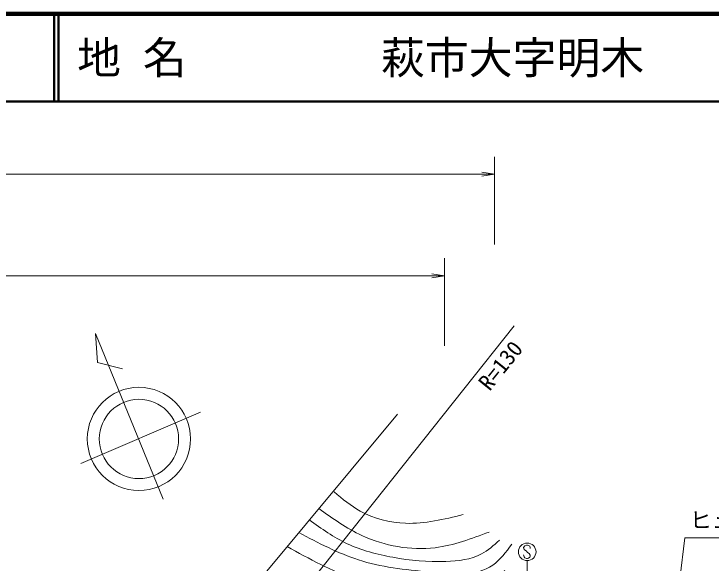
# Model space of a CAD drawing. Units: millimetres, scale not verified. Extents: x 40000 to 680000, y 20000 to 380000.
# Drawn here: x 363178 to 442648, y 317392 to 380000 of the extents above; entities that cross this region are included whole.
import ezdxf
from ezdxf.enums import TextEntityAlignment as Align

# ---------------------------------------------------------------- set-up
doc = ezdxf.new("R2010")
doc.units = ezdxf.units.MM
doc.header["$LTSCALE"] = 1000
for name, color, linetype, lineweight in [('M-BGD', 7, 'Continuous', 13), ('M-BMK-SRVR', 3, 'Continuous', 13), ('M-STR-HTXT', 7, 'Continuous', 13), ('M-STR-STR3', 7, 'Continuous', 13), ('M-STR-STRC', 7, 'Continuous', 13), ('M-TTL', 2, 'Continuous', 140), ('M-TTL-LINE', 7, 'Continuous', 50)]:
    doc.layers.add(name, color=color, linetype=linetype, lineweight=lineweight)
doc.layers.add('M-TTL-TXT', color=7, linetype='Continuous')
doc.styles.add('ＭＳ ゴシック', font='')
doc.styles.get('ＭＳ ゴシック').set_extended_font_data('MS Gothic')

# ---------------------------------------------------------------- blocks, each defined once
blk = doc.blocks.new('open_arrow')
at = {"color": 0, "linetype": 'Continuous', "lineweight": -2}
blk.add_lwpolyline([(7.5, 1.25), (0, 0), (7.5, -1.25)], dxfattribs=at)

msp = doc.modelspace()

# ---------------------------------------------------------------- linework, layer by layer
at = {"layer": 'M-BGD'}
msp.add_line((372490, 343560), (372688, 340273), dxfattribs=at)
for points, knots in [([(399676, 325501), (400628, 324708), (401580, 323915), (402656, 323316), (404214, 322449), (406033, 321988), (407822, 321925), (410038, 321848), (412208, 322383), (414377, 322919)], [0, 0, 0, 0, 1, 1, 1, 2, 2, 2, 3, 3, 3, 3]), ([(397930, 323612), (399509, 322483), (401088, 321354), (402855, 320535), (405429, 319341), (408402, 318802), (411199, 319144), (413319, 319403), (415338, 320167), (417357, 320932)], [0, 0, 0, 0, 1, 1, 1, 2, 2, 2, 3, 3, 3, 3]), ([(396847, 322312), (398238, 321317), (399630, 320322), (401161, 319600), (402794, 318829), (404584, 318370), (406371, 318050), (408358, 317693), (410340, 317510), (412399, 317576), (413822, 317622), (415281, 317787), (416489, 318437), (417226, 318833), (417869, 319410), (418513, 319987)], [0, 0, 0, 0, 1, 1, 1, 2, 2, 2, 3, 3, 3, 4, 4, 4, 5, 5, 5, 5]), ([(395650, 320877), (397892, 319687), (400134, 318498), (402458, 317753), (405021, 316932), (407685, 316651), (410603, 316363), (413144, 316112), (415877, 315856), (417755, 317157), (418598, 317742), (419269, 318642), (419940, 319541)], [0, 0, 0, 0, 1, 1, 1, 2, 2, 2, 3, 3, 3, 4, 4, 4, 4]), ([(394315, 319274), (396860, 317867), (399405, 316459), (402060, 315568), (404820, 314643), (407699, 314276), (410801, 313780), (412597, 313493), (414468, 313163), (415967, 313780), (417192, 314285), (418169, 315423), (419145, 316561)], [0, 0, 0, 0, 1, 1, 1, 2, 2, 2, 3, 3, 3, 4, 4, 4, 4])]:
    msp.add_open_spline(points, degree=3, knots=knots, dxfattribs=at)
at = {"layer": 'M-BMK-SRVR'}
for p, q in [((380204, 324672), (372490, 343560)), ((372688, 340273), (375557, 339545)), ((370808, 328758), (384454, 334599)), ((380423, 302604), (406908, 334386))]:
    msp.add_line(p, q, dxfattribs=at)
for radius in [5885, 4520]:
    msp.add_circle((377425, 331546), radius, dxfattribs=at)
at = {"layer": 'M-STR-HTXT'}
msp.add_line((420214, 344438), (383796, 298645), dxfattribs=at)
at = {"layer": 'M-STR-STR3'}
for p, q in [((417955, 353727), (417955, 363727)), ((272079, 361727), (417955, 361727)), ((412256, 342144), (412256, 352144)), ((295404, 350144), (412256, 350144)), ((435920, 290276), (439675, 320252)), ((439675, 320252), (462013, 320252))]:
    msp.add_line(p, q, dxfattribs=at)
at = {"layer": 'M-STR-STRC'}
for p, q in [((421409, 319367), (421285, 319183)), ((421285, 319183), (421288, 319051)), ((421288, 319051), (421351, 318922)), ((421351, 318922), (421606, 318740)), ((421601, 319433), (421409, 319367)), ((421722, 319430), (421601, 319433)), ((421606, 318740), (421735, 318608)), ((421972, 319312), (421722, 319430)), ((422036, 319180), (421972, 319312)), ((422036, 319051), (422036, 319180)), ((421288, 318203), (421285, 318324)), ((421327, 318100), (421288, 318203)), ((421411, 317990), (421327, 318100)), ((421598, 317929), (421411, 317990)), ((421733, 317929), (421598, 317929)), ((421833, 317958), (421733, 317929)), ((421735, 318608), (421914, 318493)), ((421975, 318050), (421833, 317958)), ((421914, 318493), (422041, 318292)), ((422036, 318182), (421975, 318050)), ((422041, 318292), (422036, 318182)), ((421667, 284569), (421667, 317670))]:
    msp.add_line(p, q, dxfattribs=at)
msp.add_circle((421692, 318670), 1000, dxfattribs=at)
at = {"layer": 'M-TTL'}
msp.add_line((680000, 380000), (40000, 380000), dxfattribs=at)
at = {"layer": 'M-TTL-LINE'}
for p, q in [((367750, 380000), (367750, 370000)), ((368250, 380000), (368250, 370000)), ((40000, 370000), (680000, 370000))]:
    msp.add_line(p, q, dxfattribs=at)

# ---------------------------------------------------------------- block references
at = {"layer": 'M-STR-STR3', "xscale": 193, "yscale": 193, "rotation": 180}
for p in [(417955, 361727), (412256, 350144)]:
    msp.add_blockref('open_arrow', p, dxfattribs=at)

# ---------------------------------------------------------------- texts
at = {"layer": 'M-STR-HTXT', "style": 'ＭＳ ゴシック'}
msp.add_text('R=130', height=1833, rotation=51.153, dxfattribs=at).set_placement((416691, 337485), align=Align.MIDDLE_LEFT)
at = {"layer": 'M-STR-STR3', "style": 'ＭＳ ゴシック'}
msp.add_text('ヒューム管 φ1000', height=1833, dxfattribs=at).set_placement((440219, 320826), align=Align.BOTTOM_LEFT)
at = {"layer": 'M-TTL-TXT', "style": 'ＭＳ ゴシック'}
for s, p in [('地 名', (370380, 375000)), ('萩市大字明木', (405024, 375000))]:
    msp.add_text(s, height=3666, dxfattribs=at).set_placement(p, align=Align.MIDDLE_LEFT)

doc.saveas('drawing.dxf')
